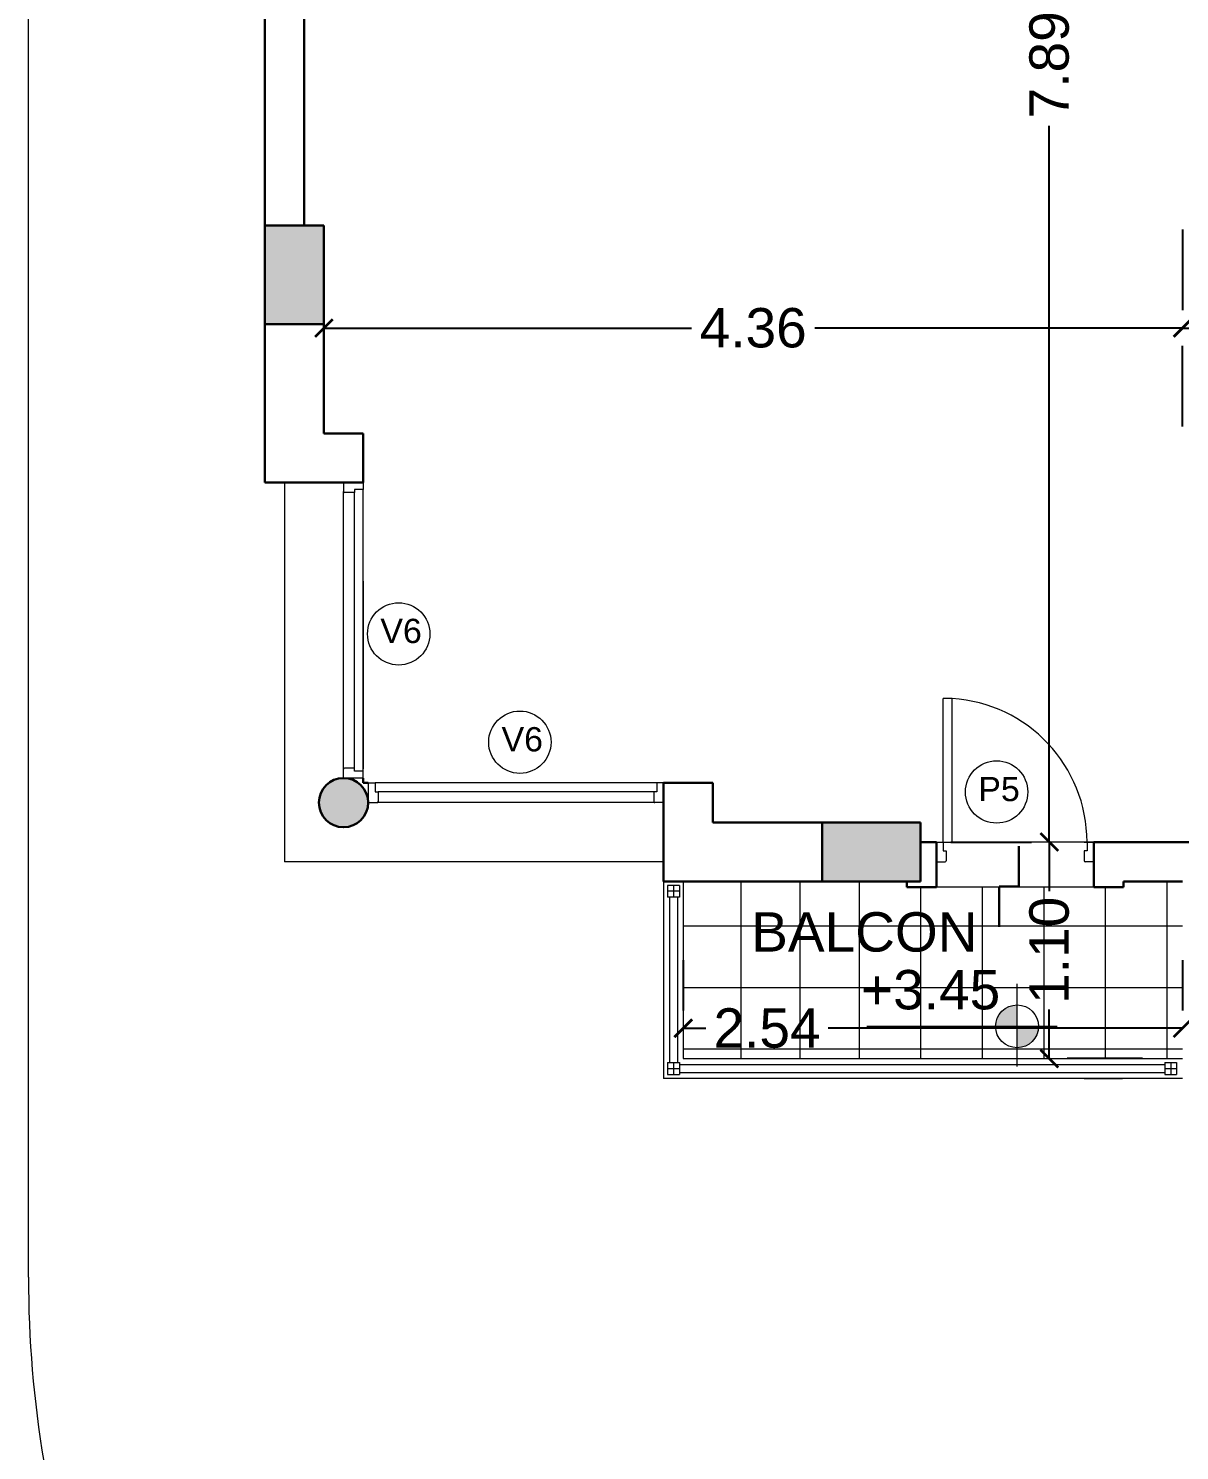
# Model space of a CAD drawing. Header units: millimetres. Extents: x 1578 to 2210, y 899 to 1032.
# Drawn here: x 1851.84 to 1857.69, y 983.78 to 991 of the extents above; entities that cross this region are included whole.
import ezdxf

# ---------------------------------------------------------------- set-up
doc = ezdxf.new("R2010")
doc.units = ezdxf.units.MM
for name, color, linetype, lineweight in [('CARPINTERIA', 7, 'Continuous', 18), ('COTAS', 7, 'Continuous', 15), ('ESTRUCTURA', 3, 'Continuous', 30), ('MUROS', 1, 'Continuous', 30), ('PISOS', 9, 'Continuous', 9), ('SANITARIOS', 7, 'Continuous', 20), ('TRAMAS', 7, 'Continuous', 15), ('UMBRALES', 7, 'Continuous', 18)]:
    doc.layers.add(name, color=color, linetype=linetype, lineweight=lineweight)
doc.styles.add('STYLE1', font='ARIAL.TTF')
doc.dimstyles.get("Standard").update_dxf_attribs({"dimscale": 0, "dimtxt": 0.2, "dimasz": 0.09, "dimexe": 0.09, "dimexo": 0.5, "dimgap": 0.05, "dimtad": 0, "dimzin": 0, "dimdsep": 46, "dimtxsty": 'STYLE1', "dimblk1": 'ARCHTICK', "dimblk2": 'ARCHTICK', "dimsah": 1, "dimcen": 0, "dimadec": 0, "dimazin": 0, "dimtfac": 1, "dimtofl": 0, "dimtmove": 2, "dimatfit": 3, "dimldrblk": 'ARCHTICK', "dimfxl": 1, "dimtolj": 1, "dimtzin": 0, "dimarcsym": 0})

# ---------------------------------------------------------------- blocks, each defined once
blk = doc.blocks.new('_ARCHTICK')
at = {"color": 0, "linetype": 'ByBlock', "const_width": 0.15}
blk.add_lwpolyline([(-0.5, -0.5), (0.5, 0.5)], dxfattribs=at)
blk = doc.blocks.new('*D249')
at = {"layer": 'COTAS', "color": 0, "lineweight": -2, "ltscale": 0.1}
for p, q in [((1857.7012, 989.9805), (1857.7012, 989.5705)), ((1853.3412, 989.4805), (1855.2075, 989.4805)), ((1857.7012, 989.4805), (1855.8349, 989.4805)), ((1853.3412, 989.0005), (1853.3412, 989.3905))]:
    blk.add_line(p, q, dxfattribs=at)
at = {"layer": 'DEFPOINTS', "color": 0, "ltscale": 0.1}
for p in [(1853.3412, 989.5005), (1857.7012, 989.4805), (1857.7012, 989.4805)]:
    blk.add_point(p, dxfattribs=at)
at = {"layer": 'COTAS', "color": 0, "lineweight": -2, "ltscale": 0.1, "xscale": 0.09, "yscale": 0.09, "zscale": 0.09, "rotation": 180}
blk.add_blockref('_ARCHTICK', (1853.3412, 989.4805), dxfattribs=at)
at = {"layer": 'COTAS', "color": 0, "lineweight": -2, "ltscale": 0.1, "xscale": 0.09, "yscale": 0.09, "zscale": 0.09}
blk.add_blockref('_ARCHTICK', (1857.7012, 989.4805), dxfattribs=at)
at = {"layer": 'COTAS', "color": 0, "ltscale": 0.1, "insert": (1855.5212, 989.4805), "char_height": 0.2, "attachment_point": 5, "style": 'STYLE1'}
blk.add_mtext('\\A1;4.36', dxfattribs=at)
blk = doc.blocks.new('*D235')
at = {"layer": 'COTAS', "color": 0, "lineweight": -2}
for p, q in [((1856.7162, 994.7637), (1856.9348, 994.7637)), ((1857.0248, 994.7637), (1857.0248, 991.1263)), ((1857.0248, 986.8705), (1857.0248, 990.508)), ((1856.7162, 986.8705), (1856.9348, 986.8705))]:
    blk.add_line(p, q, dxfattribs=at)
at = {"layer": 'DEFPOINTS', "color": 0}
for p in [(1857.0248, 994.7637), (1857.2162, 994.7637), (1857.2162, 986.8705)]:
    blk.add_point(p, dxfattribs=at)
at = {"layer": 'COTAS', "color": 0, "lineweight": -2, "xscale": 0.09, "yscale": 0.09, "zscale": 0.09}
for p, rotation in [((1857.0248, 994.7637), 90), ((1857.0248, 986.8705), 270)]:
    blk.add_blockref('_ARCHTICK', p, dxfattribs=dict(at, rotation=rotation))
at = {"layer": 'COTAS', "color": 0, "insert": (1857.0248, 990.8171), "char_height": 0.2, "attachment_point": 5, "rotation": 90, "style": 'STYLE1'}
blk.add_mtext('\\A1;7.89', dxfattribs=at)
blk = doc.blocks.new('*D237')
at = {"layer": 'COTAS', "color": 0, "lineweight": -2}
for p, q in [((1856.5248, 986.8705), (1856.9348, 986.8705)), ((1857.0248, 986.8705), (1857.0248, 986.6205)), ((1857.0248, 985.7705), (1857.0248, 986.0205)), ((1857.4979, 985.7705), (1857.1148, 985.7705))]:
    blk.add_line(p, q, dxfattribs=at)
at = {"layer": 'DEFPOINTS', "color": 0}
for p in [(1857.0248, 986.8705), (1856.9979, 985.7705), (1857.0248, 985.7705)]:
    blk.add_point(p, dxfattribs=at)
at = {"layer": 'COTAS', "color": 0, "lineweight": -2, "xscale": 0.09, "yscale": 0.09, "zscale": 0.09}
for p, rotation in [((1857.0248, 986.8705), 90), ((1857.0248, 985.7705), 270)]:
    blk.add_blockref('_ARCHTICK', p, dxfattribs=dict(at, rotation=rotation))
at = {"layer": 'COTAS', "color": 0, "insert": (1857.0248, 986.3205), "char_height": 0.2, "attachment_point": 5, "rotation": 90, "style": 'STYLE1'}
blk.add_mtext('\\A1;1.10', dxfattribs=at)
blk = doc.blocks.new('*D241')
at = {"layer": 'COTAS', "color": 0, "lineweight": -2}
for p, q in [((1859.9662, 989.6305), (1859.9662, 989.3905)), ((1857.7012, 989.4805), (1858.5222, 989.4805)), ((1859.9662, 989.4805), (1859.1451, 989.4805)), ((1857.7012, 988.9805), (1857.7012, 989.3905))]:
    blk.add_line(p, q, dxfattribs=at)
at = {"layer": 'DEFPOINTS', "color": 0}
for p in [(1859.9662, 990.1305), (1857.7012, 989.4805), (1859.9662, 989.4805)]:
    blk.add_point(p, dxfattribs=at)
at = {"layer": 'COTAS', "color": 0, "lineweight": -2, "xscale": 0.09, "yscale": 0.09, "zscale": 0.09, "rotation": 180}
blk.add_blockref('_ARCHTICK', (1857.7012, 989.4805), dxfattribs=at)
at = {"layer": 'COTAS', "color": 0, "lineweight": -2, "xscale": 0.09, "yscale": 0.09, "zscale": 0.09}
blk.add_blockref('_ARCHTICK', (1859.9662, 989.4805), dxfattribs=at)
at = {"layer": 'COTAS', "color": 0, "insert": (1858.8337, 989.4805), "char_height": 0.2, "attachment_point": 5, "style": 'STYLE1'}
blk.add_mtext('\\A1;2.27', dxfattribs=at)
blk = doc.blocks.new('*D231')
at = {"layer": 'COTAS', "color": 0, "lineweight": -2}
for p, q in [((1855.1662, 986.2705), (1855.1662, 986.0149)), ((1857.7012, 986.2705), (1857.7012, 986.0149)), ((1855.1662, 985.9249), (1855.2805, 985.9249)), ((1857.7012, 985.9249), (1855.9026, 985.9249))]:
    blk.add_line(p, q, dxfattribs=at)
at = {"layer": 'DEFPOINTS', "color": 0}
for p in [(1857.7012, 985.9249), (1855.1662, 985.7705), (1857.7012, 985.7705)]:
    blk.add_point(p, dxfattribs=at)
at = {"layer": 'COTAS', "color": 0, "lineweight": -2, "xscale": 0.09, "yscale": 0.09, "zscale": 0.09, "rotation": 180}
blk.add_blockref('_ARCHTICK', (1855.1662, 985.9249), dxfattribs=at)
at = {"layer": 'COTAS', "color": 0, "lineweight": -2, "xscale": 0.09, "yscale": 0.09, "zscale": 0.09}
blk.add_blockref('_ARCHTICK', (1857.7012, 985.9249), dxfattribs=at)
at = {"layer": 'COTAS', "color": 0, "insert": (1855.5915, 985.9249), "char_height": 0.2, "attachment_point": 5, "style": 'STYLE1'}
blk.add_mtext('\\A1;2.54', dxfattribs=at)

msp = doc.modelspace()

# ---------------------------------------------------------------- hatches: boundary and pattern name
at = {"layer": 'COTAS', "ltscale": 0.1}
h = msp.add_hatch(color=256, dxfattribs=at)
h.paths.add_polyline_path([(1856.861, 985.9346), (1856.9698, 985.9346, -0.414214), (1856.861, 985.8259)])
h.paths.add_polyline_path([(1856.861, 986.0434), (1856.861, 985.9346), (1856.7523, 985.9346, -0.414214)])
at = {"layer": 'PISOS', "ltscale": 0.05}
h = msp.add_hatch(color=256, dxfattribs=at)
h.paths.add_polyline_path([(1866.7912, 986.6705), (1867.0912, 986.6705), (1867.0912, 987.1705), (1866.7912, 987.1705)])
h.paths.add_polyline_path([(1859.9162, 986.6705), (1860.2162, 986.6705), (1860.2162, 987.1705), (1860.1662, 987.1705), (1859.9162, 987.1705)])
h.paths.add_polyline_path([(1855.8712, 986.9705), (1855.8712, 986.6705), (1856.3712, 986.6705), (1856.3712, 986.9705)])
h.paths.add_polyline_path([(1853.5662, 987.0705, 1), (1853.3162, 987.0705, 1)])
h.paths.add_polyline_path([(1853.0412, 989.5005), (1853.3412, 989.5005), (1853.3412, 990.0005), (1853.0412, 990.0005)])
h.paths.add_polyline_path([(1853.5412, 991.2805), (1853.5412, 991.5805), (1853.0412, 991.5805), (1853.0412, 991.2805)])
h.paths.add_polyline_path([(1853.0412, 997.1137), (1853.0412, 996.8137), (1853.5412, 996.8137), (1853.5412, 997.1137)])
h.paths.add_polyline_path([(1860.2162, 994.7637), (1859.9162, 994.7637), (1859.9162, 994.2637), (1860.2162, 994.2637)])
h.paths.add_polyline_path([(1859.9162, 997.2137), (1859.9162, 996.7137), (1860.2162, 996.7137), (1860.2162, 997.2137)])
h.paths.add_polyline_path([(1859.9162, 991.1805), (1860.2162, 991.1805), (1860.2162, 991.6805), (1859.9162, 991.6805)])
h.paths.add_polyline_path([(1866.7912, 996.7137), (1867.0912, 996.7137), (1867.0912, 997.2137), (1866.7912, 997.2137)])
h.paths.add_polyline_path([(1866.7912, 1002.3805), (1867.0912, 1002.3805), (1867.0912, 1002.8805), (1866.7912, 1002.8805)])
h.paths.add_polyline_path([(1866.7912, 1006.3305), (1867.0912, 1006.3305), (1867.0912, 1006.8305), (1866.7912, 1006.8305)])
h.paths.add_polyline_path([(1859.9162, 1006.3305), (1860.2162, 1006.3305), (1860.2162, 1006.8305), (1859.9162, 1006.8305)])
h.paths.add_polyline_path([(1853.5412, 1006.8305), (1853.0412, 1006.8305), (1853.0412, 1006.5305), (1853.5412, 1006.5305)])

# ---------------------------------------------------------------- linework, layer by layer
at = {"layer": 'CARPINTERIA'}
for p, q in [((1853.4412, 988.6955), (1853.4412, 988.6505)), ((1853.5412, 988.6955), (1853.4412, 988.6955)), ((1853.4412, 987.2405), (1853.4412, 988.6505)), ((1853.4962, 988.6605), (1853.4962, 988.6455)), ((1853.5412, 988.6605), (1853.4962, 988.6605)), ((1853.5412, 988.6955), (1853.5412, 988.6605)), ((1853.5412, 987.2305), (1853.5412, 988.6605)), ((1853.4962, 988.6455), (1853.4462, 988.6455)), ((1853.4962, 987.2455), (1853.4962, 988.6455)), ((1856.4862, 986.8705), (1856.4862, 987.5992)), ((1856.5312, 987.5992), (1856.4862, 987.5992)), ((1856.5312, 986.8705), (1856.5312, 987.5992)), ((1853.4412, 987.1955), (1853.4412, 987.2405)), ((1853.4962, 987.2455), (1853.4462, 987.2455)), ((1853.4962, 987.2305), (1853.4962, 987.2455)), ((1853.5412, 987.2305), (1853.4962, 987.2305)), ((1853.5412, 987.1955), (1853.5412, 987.2305)), ((1853.5412, 987.1955), (1853.4412, 987.1955)), ((1853.5662, 987.1705), (1853.6012, 987.1705)), ((1853.5662, 987.1705), (1853.5662, 987.0705)), ((1855.0312, 987.1705), (1853.6012, 987.1705)), ((1853.6012, 987.1705), (1853.6012, 987.1255)), ((1855.0662, 987.1705), (1855.0312, 987.1705)), ((1855.0312, 987.1705), (1855.0312, 987.1255)), ((1855.0662, 987.1705), (1855.0662, 987.0705)), ((1853.5662, 987.0705), (1853.6112, 987.0705)), ((1853.6012, 987.1255), (1853.6162, 987.1255)), ((1855.0212, 987.0705), (1853.6112, 987.0705)), ((1855.0162, 987.1255), (1853.6162, 987.1255)), ((1853.6162, 987.1255), (1853.6162, 987.0755)), ((1855.0162, 987.1255), (1855.0162, 987.0755)), ((1855.0312, 987.1255), (1855.0162, 987.1255)), ((1855.0662, 987.0705), (1855.0212, 987.0705)), ((1856.4512, 986.8705), (1856.4512, 986.7705)), ((1856.4512, 986.8705), (1856.4862, 986.8705)), ((1856.4862, 986.8705), (1856.5312, 986.8705)), ((1856.4862, 986.8705), (1856.4862, 986.8255)), ((1857.2512, 986.8705), (1857.2162, 986.8705)), ((1857.2162, 986.8705), (1857.2162, 986.8255)), ((1857.2512, 986.8705), (1857.2512, 986.7705)), ((1856.4512, 986.7705), (1856.4962, 986.7705)), ((1856.4862, 986.8255), (1856.5012, 986.8255)), ((1856.5012, 986.8255), (1856.5012, 986.7755)), ((1857.2012, 986.8255), (1857.2012, 986.7755)), ((1857.2162, 986.8255), (1857.2012, 986.8255)), ((1857.2512, 986.7705), (1857.2062, 986.7705))]:
    msp.add_line(p, q, dxfattribs=at)
for centre, radius, start, end in [((1853.4462, 988.6505), 0.005, 180, 270), ((1856.4862, 986.8705), 0.73, 0, 86.46583), ((1853.4462, 987.2405), 0.005, 90, 180), ((1853.6112, 987.0755), 0.005, 270, 0), ((1855.0212, 987.0755), 0.005, 180, 270), ((1856.4962, 986.7755), 0.005, 270, 0), ((1857.2062, 986.7755), 0.005, 180, 270)]:
    msp.add_arc(centre, radius, start, end, dxfattribs=at)
at = {"layer": 'COTAS', "ltscale": 0.05}
for p, q in [((1853.1412, 988.1955), (1853.1412, 987.2422)), ((1853.1412, 988.1955), (1853.1412, 987.2422)), ((1853.5412, 988.1955), (1853.5412, 987.2422)), ((1853.5412, 988.1955), (1853.5412, 987.2422)), ((1854.1012, 987.1705), (1853.8526, 987.1705)), ((1854.1012, 987.1705), (1853.8526, 987.1705)), ((1857.2012, 986.8705), (1857.3969, 986.8705)), ((1857.2012, 986.8705), (1857.3969, 986.8705)), ((1854.5662, 986.7705), (1853.6726, 986.7705)), ((1854.5662, 986.7705), (1853.6726, 986.7705)), ((1857.2012, 985.6705), (1857.3969, 985.6705))]:
    msp.add_line(p, q, dxfattribs=at)
at = {"layer": 'COTAS', "ltscale": 0.1}
for p, q in [((1856.861, 985.7311), (1856.861, 986.1505)), ((1857.0643, 985.9346), (1856.0981, 985.9346))]:
    msp.add_line(p, q, dxfattribs=at)
at = {"layer": 'COTAS'}
for centre in [(1853.7211, 987.9275), (1854.3364, 987.3775), (1856.7572, 987.1247)]:
    msp.add_circle(centre, 0.1582, dxfattribs=at)
at = {"layer": 'COTAS', "ltscale": 0.1}
msp.add_circle((1856.861, 985.9346), 0.1087, dxfattribs=at)
at = {"layer": 'ESTRUCTURA', "ltscale": 0.05}
for p, q in [((1853.3412, 990.0005), (1853.0412, 990.0005)), ((1853.0412, 990.0005), (1853.0412, 989.5005)), ((1853.3412, 989.5005), (1853.3412, 990.0005)), ((1853.0412, 989.5005), (1853.3412, 989.5005)), ((1855.8712, 986.9705), (1855.8712, 986.6705)), ((1856.3712, 986.9705), (1855.8712, 986.9705)), ((1856.3712, 986.6705), (1856.3712, 986.9705)), ((1855.8712, 986.6705), (1856.3712, 986.6705))]:
    msp.add_line(p, q, dxfattribs=at)
at = {"layer": 'ESTRUCTURA', "ltscale": 0.1}
msp.add_circle((1853.4412, 987.0705), 0.125, dxfattribs=at)
at = {"layer": 'MUROS'}
for p, q in [((1853.0412, 991.2805), (1853.0412, 990.0005)), ((1853.2412, 991.2805), (1853.2412, 990.0005)), ((1853.0412, 989.5005), (1853.0412, 988.6955)), ((1853.3412, 989.5005), (1853.3412, 988.9455)), ((1853.5412, 988.9455), (1853.3412, 988.9455)), ((1853.5412, 988.9455), (1853.5412, 988.6955)), ((1853.5412, 988.6955), (1853.0412, 988.6955)), ((1853.5412, 987.1955), (1853.5412, 987.1705)), ((1853.5662, 987.1705), (1853.5412, 987.1705)), ((1855.3162, 987.1705), (1855.0662, 987.1705)), ((1855.0662, 987.1705), (1855.0662, 986.6705)), ((1855.3162, 987.1705), (1855.3162, 986.9705)), ((1855.8712, 986.9705), (1855.3162, 986.9705)), ((1856.4512, 986.8705), (1856.3712, 986.8705)), ((1856.4512, 986.8705), (1856.4512, 986.6405)), ((1856.8705, 986.849), (1856.8705, 986.6443)), ((1857.9012, 986.8705), (1857.2512, 986.8705)), ((1857.2512, 986.8705), (1857.2512, 986.6405)), ((1855.8712, 986.6705), (1855.0662, 986.6705)), ((1856.3012, 986.6705), (1856.3012, 986.6405)), ((1856.4512, 986.6405), (1856.3012, 986.6405)), ((1856.8705, 986.6443), (1856.7705, 986.6443)), ((1856.7705, 986.6443), (1856.7705, 986.4395)), ((1857.4012, 986.6405), (1857.2512, 986.6405)), ((1857.7012, 986.6705), (1857.4012, 986.6705)), ((1857.4012, 986.6405), (1857.4012, 986.6705))]:
    msp.add_line(p, q, dxfattribs=at)
at = {"layer": 'PISOS', "ltscale": 0.05}
for p, q in [((1855.4604, 985.7705), (1855.4604, 986.6705)), ((1855.7604, 985.7705), (1855.7604, 986.6705)), ((1856.0604, 985.7705), (1856.0604, 986.6705)), ((1856.3729, 985.7705), (1856.3729, 986.6405)), ((1856.6854, 985.7705), (1856.6854, 986.6405)), ((1856.9979, 985.7705), (1856.9979, 986.6405)), ((1857.3104, 985.7705), (1857.3104, 986.6405)), ((1857.6229, 985.7705), (1857.6229, 986.6705)), ((1857.7012, 986.4433), (1855.1662, 986.4433)), ((1857.7012, 986.1308), (1855.1662, 986.1308)), ((1857.7012, 985.8183), (1855.1662, 985.8183))]:
    msp.add_line(p, q, dxfattribs=at)
at = {"layer": 'SANITARIOS'}
for p, q in [((1855.0862, 986.6505), (1855.0862, 986.5905)), ((1855.1462, 986.6505), (1855.0862, 986.6505)), ((1855.1162, 986.6505), (1855.1162, 986.5905)), ((1855.1462, 986.6505), (1855.1462, 986.5905)), ((1855.1462, 986.6205), (1855.0862, 986.6205)), ((1855.1462, 986.5905), (1855.0862, 986.5905)), ((1855.0962, 986.5905), (1855.0962, 985.7505)), ((1855.1362, 986.5905), (1855.1362, 985.7505)), ((1855.0862, 985.7505), (1855.0862, 985.6905)), ((1855.0862, 985.7505), (1855.1462, 985.7505)), ((1855.0862, 985.7205), (1855.1462, 985.7205)), ((1855.0862, 985.6905), (1855.1462, 985.6905)), ((1855.1162, 985.7505), (1855.1162, 985.6905)), ((1855.1462, 985.7505), (1855.1462, 985.6905)), ((1855.1462, 985.7405), (1857.6112, 985.7405)), ((1855.1462, 985.7005), (1857.6112, 985.7005)), ((1857.6112, 985.7505), (1857.6712, 985.7505)), ((1857.6112, 985.7505), (1857.6112, 985.6905)), ((1857.6112, 985.7205), (1857.6712, 985.7205)), ((1857.6112, 985.6905), (1857.6712, 985.6905)), ((1857.6412, 985.7505), (1857.6412, 985.6905)), ((1857.6712, 985.7505), (1857.6712, 985.6905))]:
    msp.add_line(p, q, dxfattribs=at)
at = {"layer": 'TRAMAS'}
msp.add_line((1851.8412, 984.6605), (1851.8412, 991.3305), dxfattribs=at)
at = {"layer": 'TRAMAS', "ltscale": 0.1}
msp.add_line((1857.2162, 986.8705), (1856.5312, 986.8705), dxfattribs=at)
at = {"layer": 'TRAMAS'}
msp.add_arc((1857.5212, 984.6605), 5.68, 180, 198.96083, dxfattribs=at)
at = {"layer": 'UMBRALES', "ltscale": 0.1}
for p, q in [((1853.1412, 988.6955), (1853.1412, 986.7705)), ((1855.0662, 986.7705), (1853.1412, 986.7705)), ((1857.2512, 986.6405), (1856.4512, 986.6405))]:
    msp.add_line(p, q, dxfattribs=at)
at = {"layer": 'UMBRALES'}
for p, q in [((1855.0662, 986.6705), (1855.0662, 985.6705)), ((1855.1662, 986.6705), (1855.1662, 985.7705)), ((1855.1662, 985.7705), (1857.7012, 985.7705)), ((1857.7012, 985.6705), (1855.0662, 985.6705))]:
    msp.add_line(p, q, dxfattribs=at)

# ---------------------------------------------------------------- texts
at = {"layer": 'COTAS', "style": 'STYLE1'}
for s, height, p in [('V6', 0.12313, (1853.6282, 987.8809)), ('V6', 0.12313, (1854.2435, 987.3308)), ('P5', 0.12313, (1856.6644, 987.0781)), ('BALCON', 0.2, (1855.5112, 986.3141)), ('+3.45', 0.2, (1856.0688, 986.0208))]:
    msp.add_text(s, height=height, dxfattribs=at).set_placement(p)

# ---------------------------------------------------------------- dimensions: what is measured, and where the dimension line sits
at = {"layer": 'COTAS'}
for base, p1, p2, picture, middle in [((1857.0248, 994.7637), (1857.2162, 986.8705), (1857.2162, 994.7637), '*D235', (1857.0248, 990.8171)), ((1857.0248, 985.7705), (1857.0248, 986.8705), (1856.9979, 985.7705), '*D237', (1857.0248, 986.3205))]:
    dim = msp.add_linear_dim(base=base, p1=p1, p2=p2, angle=90, dimstyle='Standard', override={"dimscale": 1}, dxfattribs=at)
    dim.commit()
    dim.dimension.update_dxf_attribs({"geometry": picture, "text_midpoint": middle})
dim = msp.add_linear_dim(base=(1859.9661709551, 989.4805413886), p1=(1857.7011709551, 989.4805413886), p2=(1859.9661709551, 990.1305413886), dimstyle='Standard', override={"dimscale": 1}, dxfattribs=at)
dim.commit()
dim.dimension.update_dxf_attribs({"geometry": '*D241', "text_midpoint": (1858.8336709551, 989.4805413886)})
at = {"layer": 'COTAS', "ltscale": 0.1}
dim = msp.add_linear_dim(base=(1857.7012, 989.4805), p1=(1853.3412, 989.5005), p2=(1857.7012, 989.4805), dimstyle='Standard', override={"dimscale": 1}, dxfattribs=at)
dim.commit()
dim.dimension.update_dxf_attribs({"geometry": '*D249', "text_midpoint": (1855.5212, 989.4805)})
at = {"layer": 'COTAS'}
dim = msp.add_linear_dim(base=(1857.7011709551, 985.924934215), p1=(1855.1661709551, 985.7705413886), p2=(1857.7011709551, 985.7705413886), dimstyle='Standard', override={"dimscale": 1}, dxfattribs=at)
dim.commit()
dim.dimension.update_dxf_attribs({"geometry": '*D231', "text_midpoint": (1855.5915012088, 985.924934215), "dimtype": 160})

doc.saveas('drawing.dxf')
